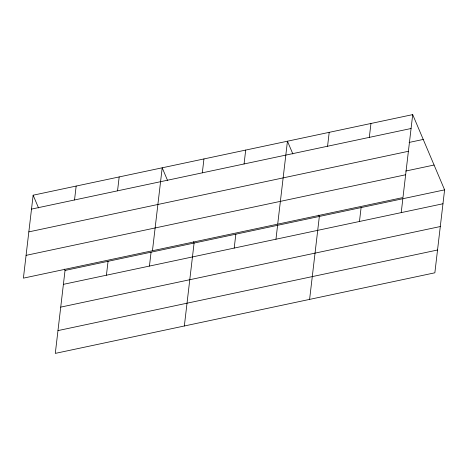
<?xml version="1.0" encoding="UTF-8"?>
<svg xmlns="http://www.w3.org/2000/svg" width="468" height="468" viewBox="0 0 468 468"><rect width="100%" height="100%" fill="white"/><g stroke="black" fill="none" stroke-linecap="round" stroke-linejoin="round"><path stroke-width="0.7" d="M33.14 195.203L23.4 278.144L402.966 197.554L412.706 114.613L33.14 195.203L38.546 207.956M64.467 269.106L65.034 270.445L55.294 353.387L434.86 272.797L444.6 189.856L412.706 114.613M74.529 199.965L76.161 186.071M106.423 275.207L108.055 261.314M117.544 190.833L119.176 176.939M149.438 266.076L151.07 252.182M152.451 250.743L162.197 167.801L167.597 180.554M184.345 325.985L194.085 243.05L193.518 241.704M202.316 172.832L203.949 158.939M234.205 248.075L235.843 234.181M244.068 163.97L245.7 150.076M275.962 239.212L277.594 225.319M277.705 224.149L287.451 141.207L292.857 153.96M309.6 299.391L319.346 216.45L318.772 215.11M327.571 146.238L329.203 132.345M359.465 221.481L361.097 207.587M369.322 137.376L370.954 123.482M401.216 212.618L402.849 198.724M31.508 209.102L411.074 128.507M409.079 142.447L423.23 139.446M28.835 231.882L408.4 151.293M405.768 171.036L434.076 165.029M26.079 255.358L405.639 174.769M65.034 270.445L444.6 189.856M63.402 284.345L442.968 203.755M60.729 307.125L440.289 226.535M57.968 330.601L437.533 250.011"/></g></svg>
